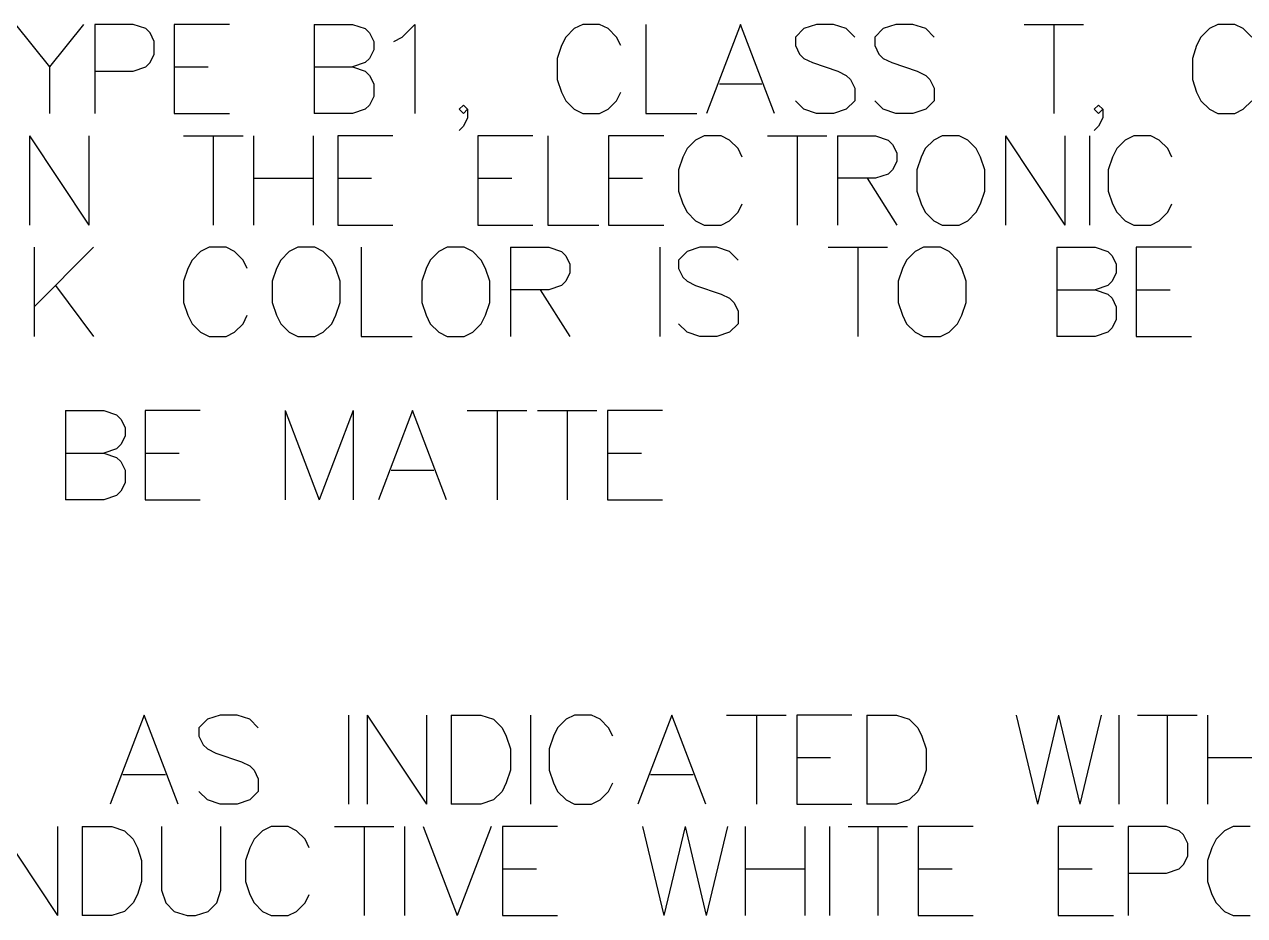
# Model space of a CAD drawing. Header units: millimetres. Extents: x 0 to 559, y 0 to 433.
# Drawn here: x 359.42 to 394.17, y 298.19 to 323.58 of the extents above; entities that cross this region are included whole.
import ezdxf

# ---------------------------------------------------------------- set-up
doc = ezdxf.new("R2010")
doc.units = ezdxf.units.MM
doc.layers.add('Mechanical7', color=56, linetype='Continuous')

msp = doc.modelspace()

# ---------------------------------------------------------------- linework, layer by layer
at = {"layer": 'Mechanical7'}
for p, q in [((359.164, 323.577), (360.131, 322.368)), ((361.099, 323.577), (360.131, 322.368)), ((362.514, 323.577), (361.425, 323.577)), ((361.425, 323.577), (361.425, 321.037)), ((362.876, 323.456), (362.514, 323.577)), ((365.259, 323.577), (363.687, 323.577)), ((363.687, 323.577), (363.687, 321.037)), ((367.677, 323.577), (367.677, 321.037)), ((367.677, 323.577), (368.766, 323.577)), ((368.766, 323.577), (369.128, 323.456)), ((370.18, 323.214), (370.543, 323.577)), ((370.543, 323.577), (370.543, 321.037)), ((375.32, 323.577), (375.078, 323.456)), ((375.803, 323.577), (375.32, 323.577)), ((376.045, 323.456), (375.803, 323.577)), ((377.122, 323.577), (377.122, 321.037)), ((379.818, 323.577), (378.851, 321.037)), ((380.786, 321.037), (379.818, 323.577)), ((381.983, 323.577), (381.62, 323.456)), ((382.467, 323.577), (381.983, 323.577)), ((382.829, 323.456), (382.467, 323.577)), ((384.244, 323.577), (383.881, 323.456)), ((384.728, 323.577), (384.244, 323.577)), ((385.091, 323.456), (384.728, 323.577)), ((387.896, 323.577), (389.589, 323.577)), ((388.743, 323.577), (388.743, 321.037)), ((393.41, 323.577), (393.169, 323.456)), ((393.894, 323.577), (393.41, 323.577)), ((394.136, 323.456), (393.894, 323.577)), ((362.997, 323.335), (362.876, 323.456)), ((363.118, 323.093), (362.997, 323.335)), ((369.128, 323.456), (369.249, 323.335)), ((369.249, 323.335), (369.37, 323.093)), ((375.078, 323.456), (374.836, 323.214)), ((376.287, 323.214), (376.045, 323.456)), ((381.62, 323.456), (381.378, 323.214)), ((383.071, 323.214), (382.829, 323.456)), ((383.881, 323.456), (383.64, 323.214)), ((385.332, 323.214), (385.091, 323.456)), ((393.169, 323.456), (392.927, 323.214)), ((394.378, 323.214), (394.136, 323.456)), ((363.118, 322.73), (363.118, 323.093)), ((369.37, 323.093), (369.37, 322.851)), ((369.939, 323.093), (370.18, 323.214)), ((374.715, 322.972), (374.594, 322.61)), ((374.836, 323.214), (374.715, 322.972)), ((376.408, 322.972), (376.287, 323.214)), ((381.378, 323.214), (381.378, 322.972)), ((381.378, 322.972), (381.499, 322.73)), ((383.64, 323.214), (383.64, 322.972)), ((383.64, 322.972), (383.76, 322.73)), ((392.806, 322.972), (392.685, 322.61)), ((392.927, 323.214), (392.806, 322.972)), ((362.997, 322.489), (363.118, 322.73)), ((369.249, 322.61), (369.128, 322.489)), ((369.37, 322.851), (369.249, 322.61)), ((374.594, 322.61), (374.594, 322.005)), ((381.499, 322.73), (381.62, 322.61)), ((381.62, 322.61), (381.862, 322.489)), ((383.76, 322.73), (383.881, 322.61)), ((383.881, 322.61), (384.123, 322.489)), ((392.685, 322.61), (392.685, 322.005)), ((360.131, 322.368), (360.131, 321.037)), ((361.425, 322.247), (362.514, 322.247)), ((362.514, 322.247), (362.876, 322.368)), ((362.876, 322.368), (362.997, 322.489)), ((363.687, 322.368), (364.654, 322.368)), ((367.677, 322.368), (368.766, 322.368)), ((369.128, 322.489), (368.766, 322.368)), ((368.766, 322.368), (369.128, 322.247)), ((369.128, 322.247), (369.249, 322.126)), ((381.862, 322.489), (382.587, 322.247)), ((382.587, 322.247), (382.829, 322.126)), ((384.123, 322.489), (384.849, 322.247)), ((384.849, 322.247), (385.091, 322.126)), ((369.249, 322.126), (369.37, 321.884)), ((369.37, 321.884), (369.37, 321.521)), ((374.594, 322.005), (374.715, 321.642)), ((379.214, 321.884), (380.423, 321.884)), ((382.829, 322.126), (382.95, 322.005)), ((382.95, 322.005), (383.071, 321.763)), ((385.091, 322.126), (385.212, 322.005)), ((385.212, 322.005), (385.332, 321.763)), ((392.685, 322.005), (392.806, 321.642)), ((369.37, 321.521), (369.249, 321.279)), ((374.715, 321.642), (374.836, 321.4)), ((376.287, 321.4), (376.408, 321.642)), ((383.071, 321.763), (383.071, 321.4)), ((385.332, 321.763), (385.332, 321.4)), ((392.806, 321.642), (392.927, 321.4)), ((369.128, 321.158), (368.766, 321.037)), ((369.249, 321.279), (369.128, 321.158)), ((371.801, 321.158), (371.922, 321.279)), ((371.922, 321.037), (371.801, 321.158)), ((371.922, 321.279), (372.043, 321.158)), ((372.043, 321.158), (371.922, 321.037)), ((372.043, 321.158), (372.043, 320.917)), ((374.836, 321.4), (375.078, 321.158)), ((375.078, 321.158), (375.32, 321.037)), ((375.803, 321.037), (376.045, 321.158)), ((376.045, 321.158), (376.287, 321.4)), ((381.62, 321.158), (381.378, 321.4)), ((381.983, 321.037), (381.62, 321.158)), ((382.829, 321.158), (382.467, 321.037)), ((383.071, 321.4), (382.829, 321.158)), ((383.881, 321.158), (383.64, 321.4)), ((384.244, 321.037), (383.881, 321.158)), ((385.091, 321.158), (384.728, 321.037)), ((385.332, 321.4), (385.091, 321.158)), ((389.891, 321.158), (390.012, 321.279)), ((390.012, 321.037), (389.891, 321.158)), ((390.012, 321.279), (390.133, 321.158)), ((390.133, 321.158), (390.012, 321.037)), ((390.133, 321.158), (390.133, 320.917)), ((392.927, 321.4), (393.169, 321.158)), ((393.169, 321.158), (393.41, 321.037)), ((393.894, 321.037), (394.136, 321.158)), ((394.136, 321.158), (394.378, 321.4)), ((363.687, 321.037), (365.259, 321.037)), ((368.766, 321.037), (367.677, 321.037)), ((372.043, 320.917), (371.922, 320.675)), ((375.32, 321.037), (375.803, 321.037)), ((377.122, 321.037), (378.573, 321.037)), ((382.467, 321.037), (381.983, 321.037)), ((384.728, 321.037), (384.244, 321.037)), ((390.133, 320.917), (390.012, 320.675)), ((393.41, 321.037), (393.894, 321.037)), ((371.922, 320.675), (371.801, 320.554)), ((390.012, 320.675), (389.891, 320.554)), ((359.563, 320.402), (359.563, 317.862)), ((359.563, 320.402), (361.256, 317.862)), ((361.256, 320.402), (361.256, 317.862)), ((363.953, 320.402), (365.646, 320.402)), ((364.799, 320.402), (364.799, 317.862)), ((365.948, 320.402), (365.948, 317.862)), ((367.641, 320.402), (367.641, 317.862)), ((369.914, 320.402), (368.342, 320.402)), ((368.342, 320.402), (368.342, 317.862)), ((373.905, 320.402), (372.333, 320.402)), ((372.333, 320.402), (372.333, 317.862)), ((374.328, 320.402), (374.328, 317.862)), ((377.629, 320.402), (376.057, 320.402)), ((376.057, 320.402), (376.057, 317.862)), ((378.536, 320.281), (378.295, 320.039)), ((378.778, 320.402), (378.536, 320.281)), ((379.262, 320.402), (378.778, 320.402)), ((379.504, 320.281), (379.262, 320.402)), ((379.746, 320.039), (379.504, 320.281)), ((380.58, 320.402), (382.273, 320.402)), ((381.427, 320.402), (381.427, 317.862)), ((382.575, 320.402), (382.575, 317.862)), ((382.575, 320.402), (383.664, 320.402)), ((383.664, 320.402), (384.026, 320.281)), ((384.026, 320.281), (384.147, 320.16)), ((384.147, 320.16), (384.268, 319.918)), ((385.32, 320.281), (385.079, 320.039)), ((385.562, 320.402), (385.32, 320.281)), ((386.046, 320.402), (385.562, 320.402)), ((386.288, 320.281), (386.046, 320.402)), ((386.53, 320.039), (386.288, 320.281)), ((387.364, 320.402), (387.364, 317.862)), ((387.364, 320.402), (389.057, 317.862)), ((389.057, 320.402), (389.057, 317.862)), ((389.758, 320.402), (389.758, 317.862)), ((390.774, 320.281), (390.532, 320.039)), ((391.016, 320.402), (390.774, 320.281)), ((391.5, 320.402), (391.016, 320.402)), ((391.742, 320.281), (391.5, 320.402)), ((391.983, 320.039), (391.742, 320.281)), ((378.174, 319.797), (378.053, 319.435)), ((378.295, 320.039), (378.174, 319.797)), ((379.867, 319.797), (379.746, 320.039)), ((384.268, 319.918), (384.268, 319.676)), ((384.958, 319.797), (384.837, 319.435)), ((385.079, 320.039), (384.958, 319.797)), ((386.651, 319.797), (386.53, 320.039)), ((386.772, 319.435), (386.651, 319.797)), ((390.411, 319.797), (390.29, 319.435)), ((390.532, 320.039), (390.411, 319.797)), ((392.104, 319.797), (391.983, 320.039)), ((378.053, 319.435), (378.053, 318.83)), ((384.147, 319.435), (384.026, 319.314)), ((384.268, 319.676), (384.147, 319.435)), ((384.837, 319.435), (384.837, 318.83)), ((386.772, 318.83), (386.772, 319.435)), ((390.29, 319.435), (390.29, 318.83)), ((365.948, 319.193), (367.641, 319.193)), ((368.342, 319.193), (369.31, 319.193)), ((372.333, 319.193), (373.3, 319.193)), ((376.057, 319.193), (377.025, 319.193)), ((383.664, 319.193), (382.575, 319.193)), ((383.422, 319.193), (384.268, 317.862)), ((384.026, 319.314), (383.664, 319.193)), ((378.053, 318.83), (378.174, 318.467)), ((384.837, 318.83), (384.958, 318.467)), ((386.651, 318.467), (386.772, 318.83)), ((390.29, 318.83), (390.411, 318.467)), ((378.174, 318.467), (378.295, 318.225)), ((379.746, 318.225), (379.867, 318.467)), ((384.958, 318.467), (385.079, 318.225)), ((386.53, 318.225), (386.651, 318.467)), ((390.411, 318.467), (390.532, 318.225)), ((391.983, 318.225), (392.104, 318.467)), ((378.295, 318.225), (378.536, 317.983)), ((379.504, 317.983), (379.746, 318.225)), ((385.079, 318.225), (385.32, 317.983)), ((386.288, 317.983), (386.53, 318.225)), ((390.532, 318.225), (390.774, 317.983)), ((391.742, 317.983), (391.983, 318.225)), ((368.342, 317.862), (369.914, 317.862)), ((372.333, 317.862), (373.905, 317.862)), ((374.328, 317.862), (375.779, 317.862)), ((376.057, 317.862), (377.629, 317.862)), ((378.536, 317.983), (378.778, 317.862)), ((378.778, 317.862), (379.262, 317.862)), ((379.262, 317.862), (379.504, 317.983)), ((385.32, 317.983), (385.562, 317.862)), ((385.562, 317.862), (386.046, 317.862)), ((386.046, 317.862), (386.288, 317.983)), ((390.774, 317.983), (391.016, 317.862)), ((391.016, 317.862), (391.5, 317.862)), ((391.5, 317.862), (391.742, 317.983)), ((359.696, 317.227), (359.696, 314.687)), ((361.389, 317.227), (359.696, 315.534)), ((364.436, 317.106), (364.195, 316.864)), ((364.678, 317.227), (364.436, 317.106)), ((365.162, 317.227), (364.678, 317.227)), ((365.404, 317.106), (365.162, 317.227)), ((365.646, 316.864), (365.404, 317.106)), ((366.964, 317.106), (366.722, 316.864)), ((367.206, 317.227), (366.964, 317.106)), ((367.689, 317.227), (367.206, 317.227)), ((367.931, 317.106), (367.689, 317.227)), ((368.173, 316.864), (367.931, 317.106)), ((369.007, 317.227), (369.007, 314.687)), ((371.22, 317.106), (370.979, 316.864)), ((371.462, 317.227), (371.22, 317.106)), ((371.946, 317.227), (371.462, 317.227)), ((372.188, 317.106), (371.946, 317.227)), ((372.43, 316.864), (372.188, 317.106)), ((373.264, 317.227), (373.264, 314.687)), ((373.264, 317.227), (374.352, 317.227)), ((374.352, 317.227), (374.715, 317.106)), ((374.715, 317.106), (374.836, 316.985)), ((374.836, 316.985), (374.957, 316.743)), ((377.521, 317.227), (377.521, 314.687)), ((378.295, 317.106), (378.053, 316.864)), ((378.657, 317.227), (378.295, 317.106)), ((379.141, 317.227), (378.657, 317.227)), ((379.504, 317.106), (379.141, 317.227)), ((379.746, 316.864), (379.504, 317.106)), ((382.309, 317.227), (384.002, 317.227)), ((383.156, 317.227), (383.156, 314.687)), ((384.788, 317.106), (384.546, 316.864)), ((385.03, 317.227), (384.788, 317.106)), ((385.514, 317.227), (385.03, 317.227)), ((385.756, 317.106), (385.514, 317.227)), ((385.998, 316.864), (385.756, 317.106)), ((388.827, 317.227), (388.827, 314.687)), ((388.827, 317.227), (389.916, 317.227)), ((389.916, 317.227), (390.278, 317.106)), ((390.278, 317.106), (390.399, 316.985)), ((390.399, 316.985), (390.52, 316.743)), ((392.661, 317.227), (391.089, 317.227)), ((391.089, 317.227), (391.089, 314.687)), ((364.074, 316.622), (363.953, 316.26)), ((364.195, 316.864), (364.074, 316.622)), ((365.767, 316.622), (365.646, 316.864)), ((366.601, 316.622), (366.48, 316.26)), ((366.722, 316.864), (366.601, 316.622)), ((368.294, 316.622), (368.173, 316.864)), ((368.415, 316.26), (368.294, 316.622)), ((370.858, 316.622), (370.737, 316.26)), ((370.979, 316.864), (370.858, 316.622)), ((372.551, 316.622), (372.43, 316.864)), ((372.672, 316.26), (372.551, 316.622)), ((374.957, 316.743), (374.957, 316.501)), ((378.053, 316.864), (378.053, 316.622)), ((378.053, 316.622), (378.174, 316.38)), ((384.426, 316.622), (384.305, 316.26)), ((384.546, 316.864), (384.426, 316.622)), ((386.119, 316.622), (385.998, 316.864)), ((386.239, 316.26), (386.119, 316.622)), ((390.52, 316.743), (390.52, 316.501)), ((374.957, 316.501), (374.836, 316.26)), ((378.174, 316.38), (378.295, 316.26)), ((390.52, 316.501), (390.399, 316.26)), ((360.301, 316.139), (361.389, 314.687)), ((363.953, 316.26), (363.953, 315.655)), ((366.48, 316.26), (366.48, 315.655)), ((368.415, 315.655), (368.415, 316.26)), ((370.737, 316.26), (370.737, 315.655)), ((372.672, 315.655), (372.672, 316.26)), ((374.352, 316.018), (373.264, 316.018)), ((374.111, 316.018), (374.957, 314.687)), ((374.715, 316.139), (374.352, 316.018)), ((374.836, 316.26), (374.715, 316.139)), ((378.295, 316.26), (378.536, 316.139)), ((378.536, 316.139), (379.262, 315.897)), ((384.305, 316.26), (384.305, 315.655)), ((386.239, 315.655), (386.239, 316.26)), ((388.827, 316.018), (389.916, 316.018)), ((390.278, 316.139), (389.916, 316.018)), ((389.916, 316.018), (390.278, 315.897)), ((390.399, 316.26), (390.278, 316.139)), ((391.089, 316.018), (392.056, 316.018)), ((363.953, 315.655), (364.074, 315.292)), ((366.48, 315.655), (366.601, 315.292)), ((368.294, 315.292), (368.415, 315.655)), ((370.737, 315.655), (370.858, 315.292)), ((372.551, 315.292), (372.672, 315.655)), ((379.262, 315.897), (379.504, 315.776)), ((379.504, 315.776), (379.625, 315.655)), ((379.625, 315.655), (379.746, 315.413)), ((384.305, 315.655), (384.426, 315.292)), ((386.119, 315.292), (386.239, 315.655)), ((390.278, 315.897), (390.399, 315.776)), ((390.399, 315.776), (390.52, 315.534)), ((364.074, 315.292), (364.195, 315.05)), ((365.646, 315.05), (365.767, 315.292)), ((366.601, 315.292), (366.722, 315.05)), ((368.173, 315.05), (368.294, 315.292)), ((370.858, 315.292), (370.979, 315.05)), ((372.43, 315.05), (372.551, 315.292)), ((379.746, 315.413), (379.746, 315.05)), ((384.426, 315.292), (384.546, 315.05)), ((385.998, 315.05), (386.119, 315.292)), ((390.52, 315.534), (390.52, 315.171)), ((364.195, 315.05), (364.436, 314.808)), ((365.404, 314.808), (365.646, 315.05)), ((366.722, 315.05), (366.964, 314.808)), ((367.931, 314.808), (368.173, 315.05)), ((370.979, 315.05), (371.22, 314.808)), ((372.188, 314.808), (372.43, 315.05)), ((378.295, 314.808), (378.053, 315.05)), ((379.746, 315.05), (379.504, 314.808)), ((384.546, 315.05), (384.788, 314.808)), ((385.756, 314.808), (385.998, 315.05)), ((390.399, 314.929), (390.278, 314.808)), ((390.52, 315.171), (390.399, 314.929)), ((364.436, 314.808), (364.678, 314.687)), ((364.678, 314.687), (365.162, 314.687)), ((365.162, 314.687), (365.404, 314.808)), ((366.964, 314.808), (367.206, 314.687)), ((367.206, 314.687), (367.689, 314.687)), ((367.689, 314.687), (367.931, 314.808)), ((369.007, 314.687), (370.459, 314.687)), ((371.22, 314.808), (371.462, 314.687)), ((371.462, 314.687), (371.946, 314.687)), ((371.946, 314.687), (372.188, 314.808)), ((378.657, 314.687), (378.295, 314.808)), ((379.141, 314.687), (378.657, 314.687)), ((379.504, 314.808), (379.141, 314.687)), ((384.788, 314.808), (385.03, 314.687)), ((385.03, 314.687), (385.514, 314.687)), ((385.514, 314.687), (385.756, 314.808)), ((389.916, 314.687), (388.827, 314.687)), ((390.278, 314.808), (389.916, 314.687)), ((391.089, 314.687), (392.661, 314.687)), ((360.594, 312.574), (360.594, 310.034)), ((360.594, 312.574), (361.683, 312.574)), ((361.683, 312.574), (362.045, 312.453)), ((362.045, 312.453), (362.166, 312.332)), ((364.428, 312.574), (362.856, 312.574)), ((362.856, 312.574), (362.856, 310.034)), ((366.846, 312.574), (366.846, 310.034)), ((366.846, 312.574), (367.814, 310.034)), ((368.781, 312.574), (367.814, 310.034)), ((368.781, 312.574), (368.781, 310.034)), ((370.474, 312.574), (369.507, 310.034)), ((371.441, 310.034), (370.474, 312.574)), ((372.034, 312.574), (373.727, 312.574)), ((372.881, 312.574), (372.881, 310.034)), ((374.029, 312.574), (375.722, 312.574)), ((374.876, 312.574), (374.876, 310.034)), ((377.597, 312.574), (376.025, 312.574)), ((376.025, 312.574), (376.025, 310.034)), ((362.166, 312.332), (362.287, 312.09)), ((362.287, 311.848), (362.166, 311.606)), ((362.287, 312.09), (362.287, 311.848)), ((362.045, 311.485), (361.683, 311.364)), ((362.166, 311.606), (362.045, 311.485)), ((360.594, 311.364), (361.683, 311.364)), ((361.683, 311.364), (362.045, 311.243)), ((362.045, 311.243), (362.166, 311.123)), ((362.166, 311.123), (362.287, 310.881)), ((362.856, 311.364), (363.823, 311.364)), ((376.025, 311.364), (376.992, 311.364)), ((362.287, 310.881), (362.287, 310.518)), ((369.869, 310.881), (371.079, 310.881)), ((362.287, 310.518), (362.166, 310.276)), ((361.683, 310.034), (360.594, 310.034)), ((362.045, 310.155), (361.683, 310.034)), ((362.166, 310.276), (362.045, 310.155)), ((362.856, 310.034), (364.428, 310.034)), ((376.025, 310.034), (377.597, 310.034)), ((362.829, 303.904), (361.862, 301.365)), ((363.797, 301.365), (362.829, 303.904)), ((364.631, 303.783), (364.389, 303.542)), ((364.994, 303.904), (364.631, 303.783)), ((365.478, 303.904), (364.994, 303.904)), ((365.84, 303.783), (365.478, 303.904)), ((366.082, 303.542), (365.84, 303.783)), ((368.646, 303.904), (368.646, 301.365)), ((369.178, 303.904), (369.178, 301.365)), ((369.178, 303.904), (370.871, 301.365)), ((370.871, 303.904), (370.871, 301.365)), ((371.572, 303.904), (371.572, 301.365)), ((371.572, 303.904), (372.419, 303.904)), ((372.419, 303.904), (372.781, 303.783)), ((372.781, 303.783), (373.023, 303.542)), ((373.834, 303.904), (373.834, 301.365)), ((374.849, 303.783), (374.607, 303.542)), ((375.091, 303.904), (374.849, 303.783)), ((375.575, 303.904), (375.091, 303.904)), ((375.817, 303.783), (375.575, 303.904)), ((376.059, 303.542), (375.817, 303.783)), ((377.86, 303.904), (376.893, 301.365)), ((378.828, 301.365), (377.86, 303.904)), ((379.42, 303.904), (381.113, 303.904)), ((380.267, 303.904), (380.267, 301.365)), ((382.988, 303.904), (381.416, 303.904)), ((381.416, 303.904), (381.416, 301.365)), ((383.411, 303.904), (383.411, 301.365)), ((383.411, 303.904), (384.257, 303.904)), ((384.257, 303.904), (384.62, 303.783)), ((384.62, 303.783), (384.862, 303.542)), ((387.668, 303.904), (388.272, 301.365)), ((388.877, 303.904), (388.272, 301.365)), ((388.877, 303.904), (389.481, 301.365)), ((390.086, 303.904), (389.481, 301.365)), ((390.594, 303.904), (390.594, 301.365)), ((391.126, 303.904), (392.819, 303.904)), ((391.972, 303.904), (391.972, 301.365)), ((393.121, 303.904), (393.121, 301.365)), ((364.389, 303.542), (364.389, 303.3)), ((373.023, 303.542), (373.144, 303.3)), ((374.607, 303.542), (374.487, 303.3)), ((376.18, 303.3), (376.059, 303.542)), ((384.862, 303.542), (384.983, 303.3)), ((364.389, 303.3), (364.51, 303.058)), ((364.51, 303.058), (364.631, 302.937)), ((373.144, 303.3), (373.265, 302.937)), ((374.487, 303.3), (374.366, 302.937)), ((384.983, 303.3), (385.104, 302.937)), ((364.631, 302.937), (364.873, 302.816)), ((364.873, 302.816), (365.598, 302.574)), ((373.265, 302.937), (373.265, 302.332)), ((374.366, 302.937), (374.366, 302.332)), ((385.104, 302.937), (385.104, 302.332)), ((365.598, 302.574), (365.84, 302.453)), ((365.84, 302.453), (365.961, 302.332)), ((381.416, 302.695), (382.383, 302.695)), ((393.121, 302.695), (394.814, 302.695)), ((362.225, 302.211), (363.434, 302.211)), ((365.961, 302.332), (366.082, 302.09)), ((366.082, 302.09), (366.082, 301.728)), ((373.265, 302.332), (373.144, 301.97)), ((374.366, 302.332), (374.487, 301.97)), ((377.256, 302.211), (378.465, 302.211)), ((385.104, 302.332), (384.983, 301.97)), ((364.631, 301.486), (364.389, 301.728)), ((366.082, 301.728), (365.84, 301.486)), ((373.023, 301.728), (372.781, 301.486)), ((373.144, 301.97), (373.023, 301.728)), ((374.487, 301.97), (374.607, 301.728)), ((374.607, 301.728), (374.849, 301.486)), ((375.817, 301.486), (376.059, 301.728)), ((376.059, 301.728), (376.18, 301.97)), ((384.862, 301.728), (384.62, 301.486)), ((384.983, 301.97), (384.862, 301.728)), ((364.994, 301.365), (364.631, 301.486)), ((365.478, 301.365), (364.994, 301.365)), ((365.84, 301.486), (365.478, 301.365)), ((372.419, 301.365), (371.572, 301.365)), ((372.781, 301.486), (372.419, 301.365)), ((374.849, 301.486), (375.091, 301.365)), ((375.091, 301.365), (375.575, 301.365)), ((375.575, 301.365), (375.817, 301.486)), ((381.416, 301.365), (382.988, 301.365)), ((384.257, 301.365), (383.411, 301.365)), ((384.62, 301.486), (384.257, 301.365)), ((358.669, 300.729), (360.362, 298.19)), ((360.362, 300.729), (360.362, 298.19)), ((361.064, 300.729), (361.064, 298.19)), ((361.064, 300.729), (361.91, 300.729)), ((361.91, 300.729), (362.273, 300.608)), ((363.325, 300.729), (363.325, 298.915)), ((365.018, 298.915), (365.018, 300.729)), ((366.445, 300.729), (366.203, 300.608)), ((366.929, 300.729), (366.445, 300.729)), ((367.17, 300.608), (366.929, 300.729)), ((368.247, 300.729), (369.94, 300.729)), ((369.093, 300.729), (369.093, 298.19)), ((370.242, 300.729), (370.242, 298.19)), ((370.774, 300.729), (371.742, 298.19)), ((372.709, 300.729), (371.742, 298.19)), ((374.607, 300.729), (373.035, 300.729)), ((373.035, 300.729), (373.035, 298.19)), ((377.026, 300.729), (377.631, 298.19)), ((378.235, 300.729), (377.631, 298.19)), ((378.235, 300.729), (378.84, 298.19)), ((379.445, 300.729), (378.84, 298.19)), ((379.952, 300.729), (379.952, 298.19)), ((381.645, 300.729), (381.645, 298.19)), ((382.347, 300.729), (382.347, 298.19)), ((382.879, 300.729), (384.572, 300.729)), ((383.725, 300.729), (383.725, 298.19)), ((386.446, 300.729), (384.874, 300.729)), ((384.874, 300.729), (384.874, 298.19)), ((390.437, 300.729), (388.865, 300.729)), ((388.865, 300.729), (388.865, 298.19)), ((391.948, 300.729), (390.86, 300.729)), ((390.86, 300.729), (390.86, 298.19)), ((392.311, 300.608), (391.948, 300.729)), ((393.847, 300.729), (393.605, 300.608)), ((394.331, 300.729), (393.847, 300.729)), ((362.273, 300.608), (362.515, 300.367)), ((362.515, 300.367), (362.636, 300.125)), ((365.961, 300.367), (365.84, 300.125)), ((366.203, 300.608), (365.961, 300.367)), ((367.412, 300.367), (367.17, 300.608)), ((367.533, 300.125), (367.412, 300.367)), ((392.432, 300.488), (392.311, 300.608)), ((392.553, 300.246), (392.432, 300.488)), ((393.363, 300.367), (393.242, 300.125)), ((393.605, 300.608), (393.363, 300.367)), ((362.636, 300.125), (362.757, 299.762)), ((365.84, 300.125), (365.719, 299.762)), ((392.553, 299.883), (392.553, 300.246)), ((393.242, 300.125), (393.121, 299.762)), ((362.757, 299.762), (362.757, 299.157)), ((365.719, 299.762), (365.719, 299.157)), ((392.311, 299.52), (392.432, 299.641)), ((392.432, 299.641), (392.553, 299.883)), ((393.121, 299.762), (393.121, 299.157)), ((373.035, 299.52), (374.003, 299.52)), ((379.952, 299.52), (381.645, 299.52)), ((384.874, 299.52), (385.842, 299.52)), ((388.865, 299.52), (389.832, 299.52)), ((390.86, 299.399), (391.948, 299.399)), ((391.948, 299.399), (392.311, 299.52)), ((362.757, 299.157), (362.636, 298.795)), ((363.325, 298.915), (363.446, 298.553)), ((364.897, 298.553), (365.018, 298.915)), ((365.719, 299.157), (365.84, 298.795)), ((393.121, 299.157), (393.242, 298.795)), ((362.515, 298.553), (362.273, 298.311)), ((362.636, 298.795), (362.515, 298.553)), ((363.446, 298.553), (363.688, 298.311)), ((364.655, 298.311), (364.897, 298.553)), ((365.84, 298.795), (365.961, 298.553)), ((365.961, 298.553), (366.203, 298.311)), ((367.17, 298.311), (367.412, 298.553)), ((367.412, 298.553), (367.533, 298.795)), ((393.242, 298.795), (393.363, 298.553)), ((393.363, 298.553), (393.605, 298.311)), ((362.273, 298.311), (361.91, 298.19)), ((363.688, 298.311), (364.051, 298.19)), ((364.292, 298.19), (364.655, 298.311)), ((366.203, 298.311), (366.445, 298.19)), ((366.929, 298.19), (367.17, 298.311)), ((393.605, 298.311), (393.847, 298.19)), ((361.91, 298.19), (361.064, 298.19)), ((364.051, 298.19), (364.292, 298.19)), ((366.445, 298.19), (366.929, 298.19)), ((373.035, 298.19), (374.607, 298.19)), ((384.874, 298.19), (386.446, 298.19)), ((388.865, 298.19), (390.437, 298.19)), ((393.847, 298.19), (394.331, 298.19))]:
    msp.add_line(p, q, dxfattribs=at)

doc.saveas('drawing.dxf')
